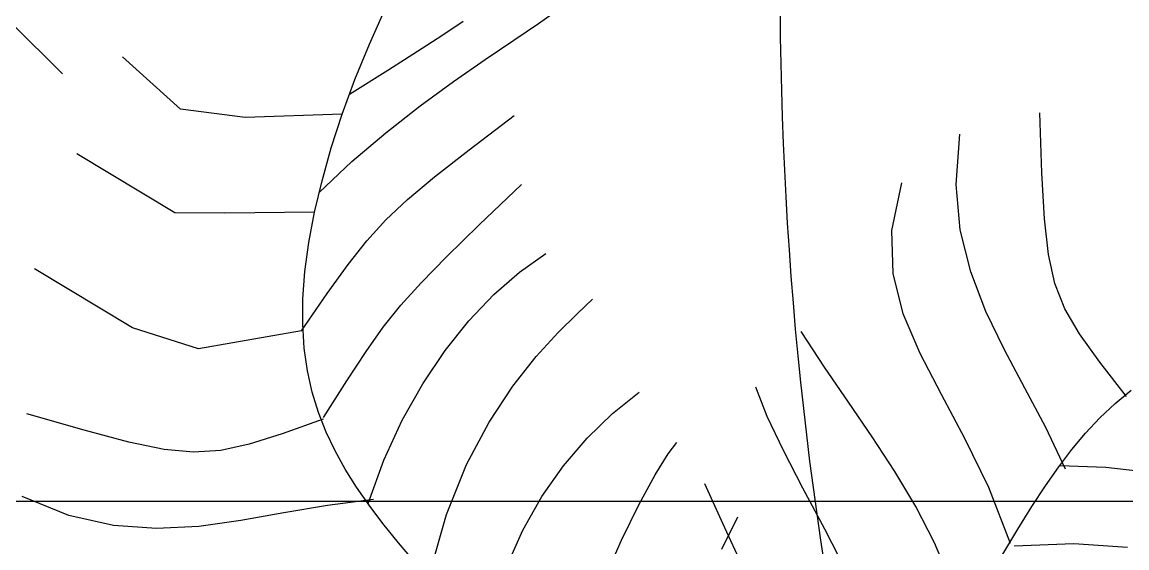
# Model space of a CAD drawing. Header units: millimetres. Extents: x -1030105 to 906887, y -616134 to 1220667.
# Drawn here: x -104407 to -103312, y 542348 to 542870 of the extents above; entities that cross this region are included whole.
import ezdxf
from ezdxf.enums import TextEntityAlignment as Align

# ---------------------------------------------------------------- set-up
doc = ezdxf.new("R2010")
doc.units = ezdxf.units.MM
doc.header["$MEASUREMENT"] = 0
doc.linetypes.add('CENTER', pattern=[2, 1.25, -0.25, 0.25, -0.25])
doc.linetypes.add('DASHED', pattern=[0.75, 0.5, -0.25])
doc.layers.add('A-Furniture', color=143, linetype='Continuous')
doc.layers.add('A-Tree', color=98, linetype='Continuous')
doc.layers.add('A-Wall', color=6, linetype='Continuous', lineweight=9)
doc.styles.add('Arial_Bold', font='arialbd.ttf')

# ---------------------------------------------------------------- blocks, each defined once
blk = doc.blocks.new('FUR')
at = {"layer": 'A-Furniture'}
blk.add_spline([(-46363.2046159654, 38182.85801342491), (-48352.45049999998, 38723.47072861483), (-50738.45049999998, 38177.97072861483), (-51361.95049999998, 36516.97072861483), (-50932.45049999998, 34079.47072861483), (-50064.45049999998, 32040.47072861483), (-50421.45049999998, 30984.47072861483), (-51847.95049999998, 29642.97072861483), (-52520.45049999998, 28301.97072861483), (-51538.45049999998, 26725.97072861483), (-50124.45049999998, 25889.47072861483), (-50094.95049999998, 24970.97072861483), (-52639.45049999998, 24598.97072861483), (-55764.95049999998, 24190.97072861483), (-58101.45049999998, 22242.47072861483), (-58906.45049999998, 18981.47072861483), (-56698.45049999998, 16186.47072861483), (-53354.95049999998, 16334.47072861483), (-51777.45049999998, 19442.47072861483), (-50750.45049999998, 19799.47072861483), (-49707.95049999998, 18980.47072861483), (-48063.95049999998, 17525.97072861483), (-44521.95049999998, 19754.47072861483), (-45333.45049999998, 23058.97072861483), (-45063.45049999998, 25559.47072861483), (-44006.95049999998, 26674.97072861483), (-42619.95049999998, 29779.47072861483), (-44288.45049999998, 31022.47072861483), (-44768.45049999998, 31763.97072861483), (-44666.95049999998, 32855.97072861483), (-43949.45049999998, 34829.47072861483), (-44667.45049999998, 36917.97072861483), (-46363.20461596519, 38182.85801342502)], degree=3, dxfattribs=at)
blk = doc.blocks.new('CAY8')
at = {"color": 0, "linetype": 'ByBlock'}
for p, q in [((-734.7572932622552, 243.92343591805), (-754.6460463720341, 251.0157850698324)), ((-719.2684611278946, 238.7536513917166), (-734.7572932622552, 243.92343591805)), ((-650.174082566662, 242.5591052260661), (-664.9732861888606, 238.2746380538611)), ((-649.3599054235074, 237.9345169945755), (-651.6314718484628, 244.980082491662)), ((-706.9552691435147, 235.4073297743544), (-719.2684611278946, 238.7536513917166)), ((-629.5974376890063, 226.6641441320699), (-622.2445284930855, 240.3750713749123)), ((-696.5934364832192, 233.7853693486995), (-706.9552691435147, 235.4073297743544)), ((-676.8267258317555, 235.3181252053564), (-686.958682321505, 233.7886683978813)), ((-664.9732861888606, 238.2746380538611), (-676.8267258317555, 235.3181252053564)), ((-646.6195737746366, 231.1005340371939), (-649.3599054235074, 237.9345169945755)), ((-686.958682321505, 233.7886683978813), (-696.5934364832192, 233.7853693486995)), ((-643.4483123607333, 224.4176483883803), (-646.6195737746366, 231.1005340371939)), ((-636.1453496185622, 211.738625769709), (-629.5974376890063, 226.6641441320699)), ((-639.8697383352319, 217.8131738930188), (-643.4483123607333, 224.4176483883803)), ((-608.6943846779304, 206.2157035799846), (-600.5210393523212, 223.340313912473)), ((-742.0264129657935, 214.1987977292101), (-758.0626598686704, 221.9199100718488)), ((-635.8505956237477, 211.1656206901916), (-639.8697383352319, 217.8131738930188)), ((-726.537876718312, 209.6348786382241), (-742.0264129657935, 214.1987977292101)), ((-650.4846090469418, 212.0292147379023), (-666.1601261301021, 210.2974392367632)), ((-634.1865889745077, 213.1220748243959), (-650.4846090469418, 212.0292147379023)), ((-631.3434098446796, 204.3412979936929), (-635.8505956237477, 211.1656206901916)), ((-711.4020155178641, 207.5954680212835), (-726.537876718312, 209.6348786382241)), ((-696.4237937582493, 207.4478811003883), (-711.4020155178641, 207.5954680212835)), ((-681.4081758311713, 208.5594330982585), (-696.4237937582493, 207.4478811003883)), ((-666.1601261301021, 210.2974392367632), (-681.4081758311713, 208.5594330982585)), ((-626.3007066170812, 197.206515017906), (-631.3434098446796, 204.3412979936929)), ((-615.7078036289367, 186.2381243588698), (-608.6943846779304, 206.2157035799846)), ((-735.3136794162983, 187.1113439103301), (-749.7037460003758, 196.549434303417)), ((-620.6750115601371, 189.6275809766903), (-626.3007066170812, 197.206515017906)), ((-614.4188502921152, 181.4708050836434), (-620.6750115601371, 189.6275809766903)), ((-720.9897541657247, 181.9071038034108), (-735.3136794162983, 187.1113439103301)), ((-657.4098127084417, 184.050747671341), (-674.9419995188346, 182.0085359165259)), ((-638.2073537852248, 185.4823350707247), (-657.4098127084417, 184.050747671341)), ((-616.9873400609267, 185.3344031857941), (-638.2073537852248, 185.4823350707247)), ((-706.3846875583677, 179.967819054038), (-720.9897541657247, 181.9071038034108)), ((-691.1511969059047, 180.3245947347041), (-706.3846875583677, 179.967819054038)), ((-674.9419995188346, 182.0085359165259), (-691.1511969059047, 180.3245947347041)), ((-626.9711727442609, 160.4790253472911), (-641.3927134726455, 159.0156099973119)), ((-612.3699067340913, 160.7623930509089), (-626.9711727442609, 160.4790253472911)), ((-655.7231712818448, 156.6619311047707), (-670.051188534524, 153.70777277458)), ((-641.3927134726455, 159.0156099973119), (-655.7231712818448, 156.6619311047707)), ((-670.051188534524, 153.70777277458), (-684.4654075923008, 150.4429191105392)), ((-684.4654075923008, 150.4429191105392), (-699.0544708185607, 147.1571542180191)), ((-699.0544708185607, 147.1571542180191), (-713.9070205748558, 144.1402622006881)), ((-645.808240497483, 126.1429277969019), (-662.1512982451077, 124.320499450916)), ((-628.3902938786687, 127.869654336735), (-645.808240497483, 126.1429277969019)), ((-690.3147483166667, 121.8692920056146), (-701.4861412332157, 121.9808902393215)), ((-677.0949674195199, 122.7725579648632), (-690.3147483166667, 121.8692920056146)), ((-662.1512982451077, 124.320499450916), (-677.0949674195199, 122.7725579648632)), ((-849.3357030902243, 97.82547973476358), (-851.3103314946766, 105.9690212018777)), ((-847.0656728668237, 87.58272618825322), (-849.3357030902243, 97.82547973476358)), ((-652.6488621644658, 89.66602417759168), (-661.1843487224232, 99.18840743609508)), ((-645.4978855261343, 94.17334903731717), (-659.2213672269627, 93.4973919290369)), ((-659.2213672269627, 93.4973919290369), (-676.3012561401465, 92.6536304768033)), ((-844.4117731003989, 75.62804380720081), (-847.0656728668237, 87.58272618825322)), ((-690.9020700878882, 84.46379277241977), (-693.5167460082139, 88.81771238494002)), ((-711.4064247357146, 71.42709720174207), (-714.9824358965543, 82.97636943146972)), ((-685.712616707473, 77.46976924609226), (-690.9020700878882, 84.46379277241977)), ((-748.843305701097, 72.88726931265592), (-751.6515290111547, 79.75081799813961)), ((-841.2855360670055, 62.34871583665699), (-844.4117731003989, 75.62804380720081)), ((-816.8143473458604, 58.5986838777917), (-822.2834638411205, 77.83928790428945)), ((-678.2042828431931, 68.41080605024217), (-685.712616707473, 77.46976924609226)), ((-857.972759002716, 64.52927238239681), (-859.8132025891009, 73.34688541593096)), ((-790.7882298270179, 52.09784756825866), (-798.6282094300532, 71.29847580484966)), ((-745.0999060214072, 64.09360364902568), (-748.843305701097, 72.88726931265592)), ((-706.6215777455636, 59.85204538604921), (-711.4064247357146, 71.42709720174207)), ((-770.0148150293662, 59.19625831229678), (-772.7601240345157, 70.24708984136123)), ((-668.6329654707497, 57.86206742987451), (-678.2042828431931, 68.41080605024217)), ((-855.9806493467822, 54.4913476541642), (-857.972759002716, 64.52927238239681)), ((-740.0652307645705, 53.72843044749061), (-745.0999060214072, 64.09360364902568)), ((-837.5984940434191, 48.13202552141047), (-841.2855360670055, 62.34871583665699)), ((-765.9801839654447, 47.81548915559142), (-770.0148150293662, 59.19625831229678)), ((-700.6069977033239, 48.42316307128385), (-706.6215777455636, 59.85204538604921)), ((-812.3783106020765, 43.65250996243594), (-816.8143473458604, 58.5986838777917)), ((-657.2545615651889, 46.39871762953589), (-668.6329654707497, 57.86206742987451)), ((-853.6067070269764, 42.16257333728754), (-855.9806493467822, 54.4913476541642)), ((-784.5636315836946, 37.21140089910659), (-790.7882298270179, 52.09784756825866)), ((-733.3831807231381, 42.15035914855434), (-740.0652307645705, 53.72843044749061)), ((-864.5340812221893, 39.51232530617017), (-874.2944446309975, 49.47056127394353)), ((-833.2621793047783, 33.36525610657736), (-837.5984940434191, 48.13202552141047)), ((-760.6371340802125, 36.22481674204937), (-765.9801839654447, 47.81548915559142)), ((-693.3417873857597, 37.31239934617224), (-700.6069977033239, 48.42316307128385)), ((-808.4698979650111, 31.85255743862399), (-812.3783106020765, 43.65250996243594)), ((-854.7732565799724, 30.17540939236096), (-864.5340812221893, 39.51232530617017)), ((-850.6207654498266, 26.47241153821415), (-853.6067070269764, 42.16257333728754)), ((-724.6976566901194, 29.71799919357181), (-733.3831807231381, 42.15035914855434)), ((-779.3581933782098, 25.5206832299682), (-784.5636315836946, 37.21140089910659)), ((-753.9665686102799, 24.54427544247483), (-760.6371340802125, 36.22481674204937)), ((-684.8050495697007, 26.69170329767257), (-693.3417873857597, 37.31239934617224)), ((-828.1881241270075, 18.43569083694638), (-833.2621793047783, 33.36525610657736)), ((-804.583653789121, 22.05061758741249), (-808.4698979650111, 31.85255743862399)), ((-845.0320265546961, 21.48863493530553), (-854.7732565799724, 30.17540939236096)), ((-713.6525594576069, 16.78996002265376), (-724.6976566901194, 29.71799919357181)), ((-774.5756938894756, 15.90724199250144), (-779.3581933782098, 25.5206832299682)), ((-745.9493907938286, 12.893899627672), (-753.9665686102799, 24.54427544247483)), ((-674.9758870315181, 16.73302401405272), (-684.8050495697007, 26.69170329767257)), ((-845.0320265546961, 21.48863493530553), (-856.5268507701821, -10.83589293108344)), ((-835.3549303386371, 13.47901780879511), (-845.0320265546961, 21.48863493530553)), ((-800.2141224305651, 13.0984816893997), (-804.583653789121, 22.05061758741249)), ((-822.2878607870134, 3.730612957044286), (-828.1881241270075, 18.43569083694638)), ((-769.6199117958149, 7.252624618167829), (-774.5756938894756, 15.90724199250144)), ((-699.8917898184791, 3.724851076369305), (-713.6525594576069, 16.78996002265376)), ((-825.7865071256438, 6.173573885376754), (-835.3549303386371, 13.47901780879511)), ((-794.8558482428834, 3.847941025380351), (-800.2141224305651, 13.0984816893997)), ((-736.5665038671414, 1.393723669361862), (-745.9493907938286, 12.893899627672)), ((-816.3712961076653, -0.4006809616821556), (-825.7865071256438, 6.173573885376754)), ((-763.8946257762709, -1.561621460130482), (-769.6199117958149, 7.252624618167829)), ((-788.003375582628, -6.849213124309244), (-794.8558482428834, 3.847941025380351)), ((-725.7988110684655, -9.836218061258478), (-736.5665038671414, 1.393723669361862)), ((-683.059248564894, -9.11871820431952), (-699.8917898184791, 3.724851076369305)), ((-816.3712961076653, -0.4006809616821556), (-827.7937738506862, -29.93739812973035)), ((-807.1538364776989, -6.216730859703603), (-816.3712961076653, -0.4006809616821556)), ((-756.8036145092319, -11.65394881139036), (-763.8946257762709, -1.561621460130482)), ((-798.1786674285449, -11.24755993574763), (-807.1538364776989, -6.216730859703603)), ((-779.1512488034696, -20.14118947887437), (-788.003375582628, -6.849213124309244)), ((-856.5268507701821, -10.83589293108344), (-867.7023180115339, -31.10505514580836)), ((-789.4903281532661, -15.46615231733267), (-798.1786674285449, -11.24755993574763)), ((-747.7506566736101, -24.14281000310257), (-756.8036145092319, -11.65394881139036)), ((-713.6272156343457, -20.6758911942361), (-725.7988110684655, -9.836218061258478)), ((-781.1182958006666, -18.85910721326763), (-789.4903281532661, -15.46615231733267)), ((-687.8177650332636, -12.79541397870889), (-696.7641950174202, -15.80374850345652)), ((-773.031799341732, -21.4674841661672), (-781.1182958006666, -18.85910721326763)), ((-714.3376635456716, -18.38548985078342), (-718.3346570162084, -34.22354038271988)), ((-705.1080578537712, -18.39487507680133), (-712.9911714258978, -20.57263179394613)), ((-696.7641950174202, -15.80374850345652), (-705.1080578537712, -18.39487507680133)), ((-779.1512488034696, -20.14118947887437), (-786.5964159640262, -56.32045969947467)), ((-765.1850057048923, -23.34595779993651), (-773.031799341732, -21.4674841661672)), ((-757.5320818175951, -24.54920273893913), (-765.1850057048923, -23.34595779993651)), ((-720.5553536179705, -22.34085674917696), (-727.9424223132428, -23.70338803723826)), ((-712.9911714258978, -20.57263179394613), (-720.5553536179705, -22.34085674917696)), ((-750.0271946070261, -25.13189360806246), (-757.5320818175951, -24.54920273893913)), ((-742.624511000764, -25.14870503081875), (-750.0271946070261, -25.13189360806246)), ((-747.2743503474758, -24.4939571526902), (-747.7727853465458, -39.89280936169052)), ((-735.2781979271076, -24.65431163242283), (-742.624511000764, -25.14870503081875)), ((-727.9424223132428, -23.70338803723826), (-735.2781979271076, -24.65431163242283)), ((-867.7023180115339, -31.10505514580836), (-892.5041478066978, -43.24835929518849)), ((-827.7937738506862, -29.93739812973035), (-834.4322889746236, -46.40570705183745)), ((-718.3346570162084, -34.22354038271988), (-721.5316418156126, -49.66699111091111)), ((-747.7727853465458, -39.89280936169052), (-748.6238888281787, -52.07971308918604)), ((-834.4322889746236, -46.40570705183745), (-866.5092981660327, -71.006162165575)), ((-721.5316418156126, -49.66699111091111), (-724.5906062409395, -64.70582157331773)), ((-748.6238888281787, -52.07971308918604), (-750.3002357065325, -62.18840447709044)), ((-786.5964159640262, -56.32045969947467), (-802.1017933342937, -75.2180552066693)), ((-750.3002357065325, -62.18840447709044), (-753.2744008971404, -71.3526196677758)), ((-724.5906062409395, -64.70582157331773), (-728.1735385908814, -79.33001130659068)), ((-753.2744008971404, -71.3526196677758), (-758.0189593136365, -80.70609480439998)), ((-802.1017933342937, -75.2180552066693), (-834.1787815050684, -99.8185255927583)), ((-758.0189593136365, -80.70609480439998), (-765.0064858716851, -91.38256602894216)), ((-728.1735385908814, -79.33001130659068), (-732.9424271626904, -93.52953984692249)), ((-765.0064858716851, -91.38256602894216), (-774.7095554860989, -104.5157694841673)), ((-732.9424271626904, -93.52953984692249), (-739.5592602548622, -107.2943867318809)), ((-774.7095554860989, -104.5157694841673), (-787.6007430704467, -121.239441312382)), ((-739.5592602548622, -107.2943867318809), (-748.6860261646489, -120.6145314984442)), ((-748.6860261646489, -120.6145314984442), (-760.9847131899569, -133.4799536830014)), ((-589.6112859545083, -338.1041392634852), (-596.5991135140994, -362.6982451911299))]:
    blk.add_line(p, q, dxfattribs=at)
blk = doc.blocks.new('CÂY')
at = {"layer": 'A-Tree', "color": 8, "ltscale": 10, "xscale": 2.803183510899544, "yscale": 2.803183510899544, "zscale": 2.803183510899544}
for p, rotation in [((-15253.1624521194, 35662.46407066891), 61.02666088021106), ((-14080.81903366841, 31442.20638796233), 291.5900284977349)]:
    blk.add_blockref('CAY8', p, dxfattribs=dict(at, rotation=rotation))
blk = doc.blocks.new('BỐ TRÍ LAY OUT')
at = {"layer": 'A-Furniture', "color": 3}
for name, p in [('CÂY', (4286.75486311756, 4469.288343299762)), ('FUR', (48783.7433631176, 18654.71482977469))]:
    blk.add_blockref(name, p, dxfattribs=at)
blk = doc.blocks.new('*U1486')
at = {"color": 8, "linetype": 'CENTER', "ltscale": 500}
blk.add_line((-6392.643045294039, 7811.817619178139), (-6055.4829418041, 7811.817619178139), dxfattribs=at)
at = {"style": 'Arial_Bold'}
blk.add_attdef('TRUC', text='', height=2.5, dxfattribs=at).set_placement((-6401.947800032925, 7811.817619178007), align=Align.MIDDLE_CENTER)
blk = doc.blocks.new('TRỤC')
at = {"color": 0, "xscale": 199.9999999999901, "yscale": 199.9999999999901, "zscale": 199.9999999999901}
blk.add_blockref('*U1486', (1270336.330398289, -1524563.52383555), dxfattribs=at)
blk = doc.blocks.new('TƯỜNG KIẾN TRÚC')
at = {"color": 0}
blk.add_lwpolyline([(-59109.45050007258, -10951.41178502212, 0.3007712608834658), (-59433.48834112042, -20977.9515451272, -0.1109267746102993), (-58324.95049999893, -25392.9117849312, 0.2744959358900485), (-54764.67693125011, -30745.50201954215), (-54870.07724847212, -30916.70735113195, -0.2737434813125313), (-58524.82350961678, -25400.4982577007, 0.110781498324218), (-59608.28799956816, -21075.5089369925, -0.3003100924078351), (-59276.732707736, -10841.56509468262, 0.1203599662711941), (-56712.10026304639, -2725.501215154189, -0.428868107866043), (-44402.02985209874, 7806.991538148141), (-44422.95049881186, 7608.088214958785, 0.4288927192910423), (-56512.45050001712, -2737.411785252159, -0.1204783687929575)], format="xyb", close=True, dxfattribs=at)
blk = doc.blocks.new('KIẾN TRÚC')
h = blk.add_hatch(color=9)
h.dxf.hatch_style = 1
edge = h.paths.add_edge_path(flags=16)
edge.add_line((62281.95049999998, 27412.02927138517), (55232.82389649404, 27412.02927138505))
edge.add_arc((32545.50878812408, 30716.66293956665), 22926.72829924391, 284.53695158247865, 351.7125813344091, ccw=False)
edge.add_line((38300.21700792988, 8523.911784915952), (13217.51784992669, 8523.911784910597))
edge.add_arc((23753.10182550838, 24110.84943410289), 18813.58963585476, 227.7677182561868, 235.9442986410003, ccw=False)
edge.add_arc((7788.819823088517, 12733.3910908635), 4187.039666959467, 236.0590124962323, 322.4360737019827, ccw=False)
edge.add_arc((13873.5970987339, 18503.25729619298), 12505.26566685072, 190.8327360748526, 227.6605687844487, ccw=False)
edge.add_arc((25477.52443721271, 20792.18331255531), 24332.69085544715, 180.6832153365221, 190.991126688788, ccw=False)
edge.add_arc((3282.93561756362, 20557.21277457592), 2137.084471138149, 101.08076224722828, 181.479400931386, ccw=False)
edge.add_line((2872.204064266523, 22654.45611475036), (4986.06665855035, 23013.11448664329))
edge.add_arc((28039.69241930227, 24288.4119512235), 23088.87273861522, 153.2014320220877, 183.1663029992741, ccw=False)
edge.add_arc((10232.26976538847, 40544.64471371844), 6483.106001901682, 182.8401094538115, 244.3962742115525, ccw=False)
edge.add_arc((-6425.00274742386, 39970.86676714511), 10185.26120742048, 1.420812516492314, 26.70695635716553)
edge.add_arc((10590.58143904217, 49414.25633883046), 9292.69259551461, 144.7133172211654, 211.5754885360199, ccw=False)
edge.add_arc((-12326.15115191392, 64090.21360378864), 17935.64217367859, 328.7375359512051, 356.1899532233969)
edge.add_arc((16735.32676788772, 62308.59922571364), 11181.04393981935, 84.1243873636841, 176.9761863570094, ccw=False)
edge.add_arc((20708.98128665387, 99752.52490135818), 26473.21942281876, 263.8653720447036, 288.4869561324928)
edge.add_arc((35667.35201082098, 54479.70646712999), 21207.13938727637, 73.35106851793267, 108.03023985438841, ccw=False)
edge.add_arc((44765.46109434243, 84516.17499720305), 10177.42256554817, 252.7258710955127, 285.7130125077479)
edge.add_arc((49658.99676799333, 68415.98596348311), 6655.601145545619, 49.49953772748103, 108.7311152981473, ccw=False)
edge.add_arc((48035.04809900769, 66009.84854850778), 9545.540963997893, -2.328829575281418, 51.46764420018991, ccw=False)
edge.add_line((57572.70516659174, 65621.96975748474), (49483.50000000001, 65623.9117849106))
edge.add_line((49483.50000000001, 65623.9117849106), (62281.95049999965, 65623.9117849191))
edge.add_line((62281.95049999965, 65623.9117849191), (62281.95049999998, 27412.02927138517))
h.paths.add_polyline_path([(0, 77895.5), (64428.50000000001, 77895.5), (64428.50000000001, -0.577250000089407), (-1.792749999687658, 0.577250000089407)])
at = {"color": 3}
blk.add_blockref('TRỤC', (5188.757962470409, 8718.304113260703), dxfattribs=at)
at = {"layer": 'A-Wall'}
blk.add_blockref('TƯỜNG KIẾN TRÚC', (62285.79396247002, 65615.61311326921), dxfattribs=at)

msp = doc.modelspace()

# ---------------------------------------------------------------- linework, layer by layer
at = {"color": 1, "linetype": 'DASHED', "ltscale": 1000, "const_width": 50}
msp.add_lwpolyline([(-95670.36382637039, 506057.7127576224, -0.1976179126471055), (-98776.4909959755, 504407.8530505756, -0.1933850795687879), (-101327.4665850348, 505136.2682151492, -0.1620892894414481), (-105187.3251048478, 512029.4862030041, -0.0450071005246337), (-105631.9365025142, 516378.5384931223, -0.3659412979444954), (-103906.2959357335, 518530.9561147504), (-101743.9030274843, 518897.8486090698, -0.1357393945070406), (-99338.88206733699, 530570.340333024, -0.2750178852905023), (-103021.3730096331, 536099.9135275302, 0.1107814983251507), (-104104.8374997806, 540424.9028483479, -0.3003100923854334), (-103773.2822078853, 550658.8466900261, 0.1203599662960986), (-101208.6497629923, 558774.9105705839, -0.4288681078624456), (-88898.57935298752, 569307.4033231586, 0.107847157214301), (-77675.15854412533, 570521.9329957211, -0.1524819869208155), (-65035.16077594279, 570674.3053047663, 0.1449358142641596), (-59256.79872041271, 570595.5800135372, -0.2643588036035894), (-52796.99522499467, 569353.4099046133, -0.2237263001650759), (-49205.79483340826, 561498.4697574847), (-44496.54950000049, 561500.4117849191), (-44496.54950000002, 523288.5292713851), (-51545.67610350606, 523288.5292713851, -0.3011393681377011), (-68478.28299209109, 504400.4117849106), (-93560.98215007345, 504400.4117849106, -0.03627546227429911), (-95670.36382637039, 506057.7127576224)], format="xyb", dxfattribs=at)

# ---------------------------------------------------------------- block references
at = {"color": 3}
for name, p in [('KIẾN TRÚC', (-106778.5, 495876.5)), ('BỐ TRÍ LAY OUT', (-93480.29286311776, 504642.1131132607))]:
    msp.add_blockref(name, p, dxfattribs=at)

doc.saveas('drawing.dxf')
